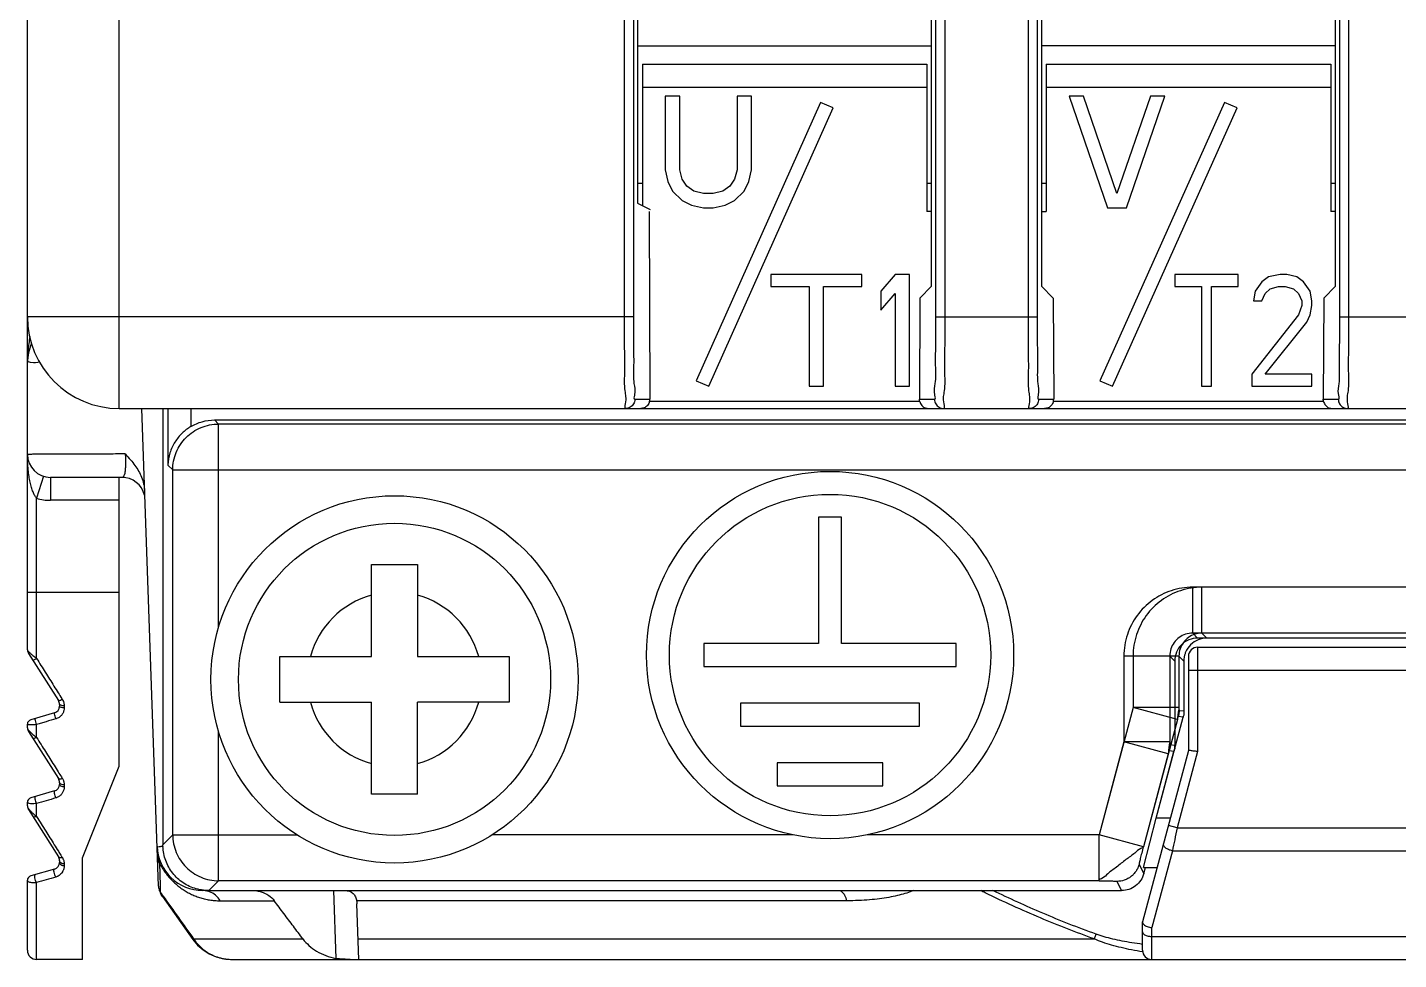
# Model space of a CAD drawing. Header units: millimetres. Extents: x 0 to 1371, y 0 to 812.
# Drawn here: x 206.69 to 236.57, y 616.83 to 637.13 of the extents above; entities that cross this region are included whole.
import ezdxf

# ---------------------------------------------------------------- set-up
doc = ezdxf.new("R2010")
doc.units = ezdxf.units.MM
for name, color, linetype in [('3308509100_FANGUARD_new_vie_BL1', 7, 'Continuous'), ('3346084000_PF4M_A_HSK_new_v_BL2', 7, 'Continuous'), ('3346110900_HSK_PF4M_A_1_new_BL3', 7, 'Continuous'), ('PF4M_A_TBLK_BASE_5P_new_vie_BL6', 7, 'Continuous'), ('SCREW_M4X8_new_view_1_BL5', 7, 'Continuous'), ('VFD_EL_FRAME_A_BODY_new_vie_BL0', 7, 'Continuous')]:
    doc.layers.add(name, color=color, linetype=linetype)

# ---------------------------------------------------------------- blocks, each defined once
blk = doc.blocks.new('VFD_EL_FRAME_A_BODY_NEW_VIE_BL0', base_point=(182.203, 233.585))
at = {"layer": 'VFD_EL_FRAME_A_BODY_new_vie_BL0', "color": 7, "linetype": 'Continuous'}
for p, q in [((146.203, 154.585), (146.203, 180.334)), ((148.203, 152.585), (148.203, 178.543)), ((159.207, 166.285), (159.207, 154.585)), ((159.407, 166.285), (159.407, 154.585)), ((159.499, 166.285), (159.499, 157.055)), ((165.907, 155.248), (165.907, 166.285)), ((166, 154.585), (166, 166.285)), ((166.2, 154.585), (166.2, 166.285)), ((168.007, 166.285), (168.007, 154.585)), ((168.207, 166.285), (168.207, 154.585)), ((168.299, 166.285), (168.299, 155.248)), ((174.707, 155.248), (174.707, 166.285)), ((174.8, 154.585), (174.8, 166.285)), ((175, 154.585), (175, 166.285)), ((159.603, 160.085), (165.803, 160.085)), ((159.603, 160.085), (159.603, 157.003)), ((165.803, 160.085), (165.803, 156.873)), ((168.403, 160.085), (174.603, 160.085)), ((168.403, 160.085), (168.403, 156.873)), ((174.603, 160.085), (174.603, 156.873)), ((159.603, 159.586), (165.803, 159.586)), ((168.403, 159.586), (174.603, 159.586)), ((160.416, 159.39), (160.103, 159.39)), ((160.103, 159.39), (160.103, 157.787)), ((160.416, 157.787), (160.416, 159.39)), ((161.978, 159.39), (161.666, 159.39)), ((161.666, 159.39), (161.666, 157.787)), ((161.978, 157.787), (161.978, 159.39)), ((169.216, 159.39), (168.903, 159.39)), ((168.903, 159.39), (169.737, 156.959)), ((169.945, 157.27), (169.216, 159.39)), ((170.674, 159.39), (169.945, 157.27)), ((170.153, 156.959), (170.987, 159.39)), ((170.987, 159.39), (170.674, 159.39)), ((163.486, 159.249), (160.774, 153.187)), ((161.049, 153.071), (163.761, 159.133)), ((163.761, 159.133), (163.486, 159.249)), ((172.286, 159.249), (169.574, 153.187)), ((169.849, 153.071), (172.561, 159.133)), ((172.561, 159.133), (172.286, 159.249)), ((160.103, 157.787), (160.156, 157.528)), ((160.468, 157.58), (160.416, 157.787)), ((161.666, 157.787), (161.614, 157.58)), ((161.926, 157.528), (161.978, 157.787)), ((160.156, 157.528), (160.26, 157.321)), ((160.572, 157.425), (160.468, 157.58)), ((161.614, 157.58), (161.51, 157.425)), ((161.822, 157.321), (161.926, 157.528)), ((160.26, 157.321), (160.468, 157.115)), ((160.728, 157.321), (160.572, 157.425)), ((160.937, 157.27), (160.728, 157.321)), ((161.145, 157.27), (160.937, 157.27)), ((161.353, 157.321), (161.145, 157.27)), ((161.51, 157.425), (161.353, 157.321)), ((161.614, 157.115), (161.822, 157.321)), ((159.499, 157.055), (159.771, 156.919)), ((159.748, 156.873), (159.766, 152.785)), ((160.468, 157.115), (160.676, 157.011)), ((160.676, 157.011), (160.937, 156.959)), ((160.937, 156.959), (161.145, 156.959)), ((161.145, 156.959), (161.406, 157.011)), ((161.406, 157.011), (161.614, 157.115)), ((165.907, 156.873), (165.803, 156.873)), ((168.299, 156.873), (168.403, 156.873)), ((169.737, 156.959), (170.153, 156.959)), ((174.707, 156.873), (174.603, 156.873)), ((164.383, 155.501), (162.403, 155.501)), ((162.403, 155.501), (162.403, 155.243)), ((164.383, 155.243), (164.383, 155.501)), ((165.112, 155.501), (164.799, 155.139)), ((165.424, 155.501), (165.112, 155.501)), ((165.424, 153.071), (165.424, 155.501)), ((172.589, 155.501), (171.203, 155.501)), ((171.203, 155.501), (171.203, 155.243)), ((172.589, 155.243), (172.589, 155.501)), ((173.245, 155.45), (173.099, 155.346)), ((173.5, 155.501), (173.245, 155.45)), ((173.646, 155.501), (173.5, 155.501)), ((173.865, 155.45), (173.646, 155.501)), ((174.011, 155.346), (173.865, 155.45)), ((162.403, 155.243), (163.237, 155.243)), ((163.237, 155.243), (163.237, 153.071)), ((163.549, 155.243), (164.383, 155.243)), ((163.549, 153.071), (163.549, 155.243)), ((164.799, 155.139), (164.799, 154.726)), ((164.799, 154.726), (165.112, 155.088)), ((165.112, 155.088), (165.112, 153.071)), ((165.651, 154.991), (165.907, 155.248)), ((168.299, 155.248), (168.556, 154.991)), ((171.203, 155.243), (171.787, 155.243)), ((171.787, 155.243), (171.787, 153.071)), ((172.006, 155.243), (172.589, 155.243)), ((172.006, 153.071), (172.006, 155.243)), ((172.953, 155.139), (172.917, 154.933)), ((173.099, 155.346), (172.953, 155.139)), ((173.099, 154.933), (173.172, 155.088)), ((173.172, 155.088), (173.282, 155.191)), ((173.282, 155.191), (173.464, 155.243)), ((173.464, 155.243), (173.61, 155.243)), ((173.61, 155.243), (173.792, 155.191)), ((173.792, 155.191), (173.901, 155.088)), ((173.901, 155.088), (173.974, 154.933)), ((174.157, 155.139), (174.011, 155.346)), ((174.193, 154.933), (174.157, 155.139)), ((174.451, 154.991), (174.707, 155.248)), ((165.651, 154.991), (165.641, 152.785)), ((168.556, 154.991), (168.566, 152.785)), ((172.917, 154.933), (173.099, 154.933)), ((173.974, 154.829), (173.901, 154.622)), ((173.974, 154.933), (173.974, 154.829)), ((174.157, 154.622), (174.193, 154.829)), ((174.193, 154.829), (174.193, 154.933)), ((174.451, 154.991), (174.441, 152.785)), ((159.407, 154.585), (146.203, 154.585)), ((166, 154.585), (168.207, 154.585)), ((173.901, 154.622), (172.881, 153.33)), ((174.084, 154.467), (174.157, 154.622)), ((174.8, 154.585), (177.007, 154.585)), ((173.172, 153.33), (174.084, 154.467)), ((172.881, 153.33), (172.881, 153.071)), ((174.193, 153.33), (173.172, 153.33)), ((174.193, 153.071), (174.193, 153.33)), ((160.774, 153.187), (161.049, 153.071)), ((163.237, 153.071), (163.549, 153.071)), ((165.112, 153.071), (165.424, 153.071)), ((169.574, 153.187), (169.849, 153.071)), ((171.787, 153.071), (172.006, 153.071)), ((172.881, 153.071), (174.193, 153.071)), ((159.438, 152.785), (159.766, 152.785)), ((165.647, 152.738), (159.76, 152.738)), ((165.641, 152.785), (165.969, 152.785)), ((168.238, 152.785), (168.566, 152.785)), ((174.447, 152.738), (168.56, 152.738)), ((174.441, 152.785), (174.769, 152.785)), ((148.203, 152.585), (205.15, 152.585))]:
    blk.add_line(p, q, dxfattribs=at)
blk.add_arc((148.203, 154.585), 2, 180, 270, dxfattribs=at)
for points, start_tangent, end_tangent in [([(159.207, 154.585), (159.208, 153.964), (159.213, 153.408), (159.22, 152.969), (159.229, 152.684), (159.238, 152.585)], (-0.000007, -1), (0.999991, -0.004241)), ([(159.407, 154.585), (159.408, 154.027), (159.413, 153.526), (159.42, 153.13), (159.429, 152.873), (159.438, 152.785)], (-0.000007, -1), (0.999973, -0.007413)), ([(165.969, 152.785), (165.978, 152.873), (165.987, 153.13), (165.994, 153.526), (165.998, 154.027), (166, 154.585)], (0.999973, 0.007406), (-0.000007, 1)), ([(166.169, 152.585), (166.178, 152.684), (166.187, 152.969), (166.194, 153.408), (166.198, 153.964), (166.2, 154.585)], (0.999991, 0.004237), (-0.000007, 1)), ([(168.007, 154.585), (168.008, 153.964), (168.013, 153.408), (168.02, 152.969), (168.029, 152.684), (168.038, 152.585)], (-0.000007, -1), (0.999991, -0.004241)), ([(168.207, 154.585), (168.208, 154.027), (168.213, 153.526), (168.22, 153.13), (168.229, 152.873), (168.238, 152.785)], (-0.000007, -1), (0.999973, -0.007413)), ([(174.769, 152.785), (174.778, 152.873), (174.787, 153.13), (174.794, 153.526), (174.798, 154.027), (174.8, 154.585)], (0.999973, 0.007406), (-0.000007, 1)), ([(174.969, 152.585), (174.978, 152.684), (174.987, 152.969), (174.994, 153.408), (174.998, 153.964), (175, 154.585)], (0.999991, 0.004237), (-0.000007, 1)), ([(159.438, 152.785), (159.412, 152.685), (159.338, 152.612), (159.238, 152.585)], (0, -1), (-1, 0)), ([(159.76, 152.738), (159.714, 152.65), (159.645, 152.601), (159.569, 152.585)], (-0.230781, -0.973006), (-1, 0)), ([(159.76, 152.738), (159.763, 152.754), (159.765, 152.769), (159.766, 152.785)], (0.230781, 0.973006), (-0.004213, 0.999991)), ([(165.647, 152.738), (165.644, 152.754), (165.642, 152.769), (165.641, 152.785)], (-0.230781, 0.973006), (0.004213, 0.999991)), ([(165.647, 152.738), (165.693, 152.65), (165.762, 152.601), (165.838, 152.585)], (0.230781, -0.973006), (1, 0)), ([(165.969, 152.785), (165.995, 152.685), (166.069, 152.612), (166.169, 152.585)], (0, -1), (1, 0)), ([(168.238, 152.785), (168.212, 152.685), (168.138, 152.612), (168.09, 152.592)], (0, -1), (-0.965786, -0.25934)), ([(168.56, 152.738), (168.514, 152.65), (168.445, 152.601), (168.369, 152.585)], (-0.230781, -0.973006), (-1, 0)), ([(168.56, 152.738), (168.563, 152.754), (168.565, 152.769), (168.566, 152.785)], (0.230781, 0.973006), (-0.004213, 0.999991)), ([(174.447, 152.738), (174.444, 152.754), (174.442, 152.769), (174.441, 152.785)], (-0.230781, 0.973006), (0.004213, 0.999991)), ([(174.447, 152.738), (174.493, 152.65), (174.562, 152.601), (174.638, 152.585)], (0.230781, -0.973006), (1, 0)), ([(174.769, 152.785), (174.795, 152.685), (174.869, 152.612), (174.969, 152.585)], (0, -1), (1, 0)), ([(168.09, 152.592), (168.038, 152.585)], (-0.965786, -0.25934), (-1, 0))]:
    blk.add_spline(points, degree=3, dxfattribs=dict(at, start_tangent=start_tangent, end_tangent=end_tangent))
blk = doc.blocks.new('3308509100_FANGUARD_NEW_VIE_BL1', base_point=(175.703, 147.584))
at = {"layer": '3308509100_FANGUARD_new_vie_BL1', "color": 7, "linetype": 'Continuous'}
for p, q in [((146.203, 147.329), (146.203, 154.585)), ((149.057, 142.177), (148.694, 152.585)), ((146.553, 151.108), (146.403, 150.631)), ((148.264, 151.085), (146.703, 151.085)), ((146.703, 151.085), (146.703, 150.585)), ((148.203, 144.797), (148.203, 151.085)), ((146.403, 147.139), (146.403, 150.631)), ((148.203, 150.585), (146.703, 150.585)), ((146.203, 148.585), (148.203, 148.585)), ((171.703, 147.385), (179.703, 147.385)), ((171.703, 147.385), (171.703, 145.111)), ((146.227, 147.248), (146.88, 146.222)), ((171.503, 147.185), (171.503, 145.137)), ((171.503, 146.885), (179.903, 146.885)), ((146.903, 146.141), (146.903, 146.098)), ((147.003, 146.11), (147.003, 146.067)), ((146.795, 145.954), (146.276, 145.806)), ((146.203, 145.629), (146.203, 145.71)), ((146.227, 145.548), (146.88, 144.522)), ((146.403, 145.417), (146.403, 145.702)), ((171.503, 145.137), (170.503, 141.405)), ((171.703, 145.111), (171.259, 143.451)), ((147.403, 142.797), (148.203, 144.797)), ((146.903, 144.441), (146.903, 144.398)), ((147.003, 144.389), (147.003, 144.345)), ((146.795, 144.254), (146.276, 144.106)), ((146.203, 143.929), (146.203, 144.01)), ((146.227, 143.848), (146.88, 142.822)), ((146.403, 143.696), (146.403, 143.981)), ((171.259, 143.451), (171.066, 143.503)), ((171.259, 143.451), (180.148, 143.451)), ((171.152, 142.951), (170.703, 141.279)), ((171.152, 142.951), (180.255, 142.951)), ((146.795, 142.554), (146.276, 142.406)), ((146.903, 142.741), (146.903, 142.698)), ((147.003, 142.667), (147.003, 142.624)), ((147.403, 140.585), (147.403, 142.797)), ((146.203, 140.785), (146.203, 142.31)), ((146.403, 140.585), (146.403, 142.259)), ((149.057, 142.177), (149.06, 142.151)), ((149.147, 141.955), (149.81, 141.019)), ((152.874, 142.085), (152.925, 140.607)), ((150.404, 141.862), (151.581, 141.862)), ((164.056, 141.862), (153.376, 141.862)), ((153.426, 140.586), (153.384, 141.792)), ((170.503, 140.785), (170.503, 141.405)), ((149.824, 141.03), (152.207, 141.03)), ((153.41, 141.03), (169.453, 141.03)), ((170.703, 140.585), (170.703, 141.279)), ((170.703, 141.085), (180.703, 141.085)), ((149.81, 141.019), (149.911, 140.898)), ((147.403, 140.585), (146.403, 140.585)), ((150.659, 140.585), (197.981, 140.585))]:
    blk.add_line(p, q, dxfattribs=at)
for points in [[(149.06, 142.151), (149.064, 142.126), (149.071, 142.104), (149.077, 142.085), (149.085, 142.068), (149.092, 142.052), (149.099, 142.037), (149.106, 142.024), (149.113, 142.011), (149.116, 142.006)], [(149.911, 140.898), (150.03, 140.793), (150.165, 140.707), (150.314, 140.643), (150.471, 140.602), (150.634, 140.585), (150.659, 140.585)]]:
    blk.add_lwpolyline(points, dxfattribs=at)
for centre, radius, start, end in [((147.203, 153.585), 1, 155.5073, 180), ((146.703, 151.585), 0.5, 180, 270), ((148.264, 150.585), 0.5, 13, 90.0001), ((146.703, 151.585), 1, 252.5424, 270), ((146.353, 147.329), 0.15, 180, 212.4712), ((171.703, 147.185), 0.2, 90, 180), ((146.753, 146.141), 0.15, 0, 32.4712), ((146.753, 146.098), 0.15, 285.9454, 360), ((146.303, 145.71), 0.1, 105.9474, 180.0006), ((146.353, 145.629), 0.15, 180, 212.4712), ((146.753, 144.398), 0.15, 285.9454, 360), ((146.753, 144.441), 0.15, 0, 32.4712), ((146.303, 144.01), 0.1, 105.9451, 180), ((146.353, 143.929), 0.15, 180, 212.4712), ((146.753, 142.741), 0.15, 0, 32.4712), ((150.026, 143.085), 1, 182, 269.9992), ((146.753, 142.698), 0.15, 285.9454, 360), ((146.303, 142.31), 0.1, 105.9456, 180), ((146.403, 140.785), 0.2, 180, 270), ((170.703, 140.785), 0.2, 180, 270)]:
    blk.add_arc(centre, radius, start, end, dxfattribs=at)
for points, start_tangent, end_tangent in [([(146.257, 154.15), (146.232, 154.001), (146.213, 153.828), (146.205, 153.68), (146.203, 153.585)], (-0.199587, -0.97988), (0.000005, -1)), ([(146.473, 153.593), (146.271, 153.589), (146.203, 153.585)], (-0.990335, -0.138699), (-0.01666, -0.999861)), ([(148.334, 151.594), (147.913, 151.593), (147.485, 151.592), (147.084, 151.592), (146.743, 151.59), (146.483, 151.589), (146.313, 151.588), (146.227, 151.586), (146.203, 151.585)], (-1, -0.000698), (0.000732, -1)), ([(146.403, 150.631), (146.363, 150.688), (146.325, 150.767), (146.291, 150.864), (146.262, 150.978), (146.238, 151.107), (146.22, 151.251), (146.208, 151.41), (146.203, 151.585)], (-0.672982, 0.739659), (-0.00004, 1)), ([(148.334, 151.594), (148.339, 151.481), (148.34, 151.375), (148.336, 151.279), (148.328, 151.198), (148.314, 151.136), (148.292, 151.098), (148.264, 151.085)], (0.061483, -0.998108), (-1, 0.000117)), ([(148.334, 151.594), (148.45, 151.466), (148.545, 151.344), (148.624, 151.221), (148.689, 151.088), (148.736, 150.944), (148.757, 150.792)], (0.693041, -0.720898), (0.034948, -0.999389)), ([(146.203, 147.329), (146.207, 147.313), (146.219, 147.296)], (0.001936, -0.999998), (0.712802, -0.701366)), ([(146.219, 147.296), (146.218, 147.279), (146.22, 147.263), (146.223, 147.255)], (-0.193539, -0.981093), (0.416541, -0.909117)), ([(146.219, 147.296), (146.249, 147.268), (146.267, 147.253)], (0.707525, -0.706689), (0.750017, -0.661418)), ([(146.223, 147.255), (146.227, 147.248)], (0.416541, -0.909117), (0.536643, -0.843809)), ([(146.267, 147.253), (146.285, 147.236), (146.304, 147.22)], (0.750017, -0.661418), (0.766047, -0.642784)), ([(146.304, 147.22), (146.323, 147.204), (146.363, 147.172), (146.383, 147.155)], (0.766047, -0.642784), (0.779252, -0.62671)), ([(146.403, 147.139), (146.363, 147.117), (146.333, 147.104), (146.319, 147.103)], (-0.851588, -0.524212), (-0.536884, 0.843656)), ([(146.383, 147.155), (146.403, 147.139)], (0.779252, -0.62671), (0.782763, -0.62232)), ([(146.403, 147.139), (146.498, 146.988)], (0.532073, -0.846698), (0.532073, -0.846698)), ([(146.498, 146.988), (146.593, 146.838), (146.78, 146.54), (146.872, 146.393)], (0.532073, -0.846698), (0.532073, -0.846698)), ([(146.872, 146.393), (146.951, 146.267)], (0.532073, -0.846698), (0.532073, -0.846698)), ([(146.885, 146.218), (146.88, 146.222)], (-0.97246, 0.233069), (-0.536876, 0.843661)), ([(146.964, 146.246), (146.926, 146.227), (146.895, 146.218), (146.885, 146.218)], (-0.864288, -0.502998), (-0.97246, 0.233069)), ([(146.907, 146.133), (146.903, 146.141)], (-0.660166, 0.75112), (0, 1)), ([(147.003, 146.11), (146.953, 146.115), (146.917, 146.126), (146.907, 146.133)], (-1, 0), (-0.660166, 0.75112)), ([(146.951, 146.267), (146.964, 146.246)], (0.532073, -0.846698), (0.532073, -0.846698)), ([(146.964, 146.246), (146.986, 146.204)], (0.532072, -0.846699), (0.365355, -0.930868)), ([(146.986, 146.204), (146.993, 146.181)], (0.365355, -0.930868), (0.276391, -0.961045)), ([(146.993, 146.181), (146.999, 146.158), (147.003, 146.11)], (0.276391, -0.961045), (-0.000045, -1)), ([(146.403, 145.702), (146.386, 145.763), (146.375, 145.814), (146.376, 145.834)], (-0.311798, 0.950148), (0.961345, 0.275345)), ([(146.822, 145.823), (146.612, 145.763), (146.508, 145.732)], (-0.960601, -0.277932), (-0.960601, -0.277932)), ([(146.822, 145.823), (146.805, 145.883), (146.794, 145.934), (146.795, 145.954)], (-0.308546, 0.95121), (0.961524, 0.274721)), ([(146.838, 145.829), (146.822, 145.823)], (-0.938964, -0.344016), (-0.960626, -0.277844)), ([(146.906, 145.866), (146.878, 145.847), (146.838, 145.829)], (-0.789501, -0.613749), (-0.938964, -0.344016)), ([(147.003, 146.067), (146.953, 146.071), (146.917, 146.082), (146.903, 146.098)], (-1, 0), (0, 1)), ([(146.953, 145.914), (146.931, 145.888), (146.906, 145.866)], (-0.596608, -0.802533), (-0.789501, -0.613749)), ([(147.003, 146.067), (146.996, 146.005), (146.972, 145.943), (146.953, 145.914)], (0.000039, -1), (-0.596608, -0.802533)), ([(146.207, 145.703), (146.203, 145.71)], (-0.776329, 0.630328), (-0.000192, 1)), ([(146.203, 145.629), (146.207, 145.609), (146.219, 145.587)], (0.001608, -0.999999), (0.62755, -0.778577)), ([(146.403, 145.702), (146.328, 145.694), (146.262, 145.692), (146.218, 145.698), (146.207, 145.703)], (-0.98961, -0.143777), (-0.776329, 0.630328)), ([(146.219, 145.587), (146.219, 145.573), (146.221, 145.56), (146.227, 145.548)], (-0.128397, -0.991723), (0.537026, -0.843565)), ([(146.219, 145.587), (146.249, 145.555)], (0.659867, -0.751382), (0.693774, -0.720193)), ([(146.249, 145.555), (146.285, 145.519), (146.305, 145.501)], (0.693774, -0.720193), (0.738548, -0.674201)), ([(146.508, 145.732), (146.403, 145.702)], (-0.960601, -0.277932), (-0.960601, -0.277932)), ([(146.305, 145.501), (146.324, 145.483), (146.364, 145.45), (146.384, 145.433)], (0.738548, -0.674201), (0.774911, -0.63207)), ([(146.403, 145.417), (146.366, 145.401), (146.336, 145.396), (146.319, 145.403)], (-0.881156, -0.472825), (-0.536882, 0.843657)), ([(146.384, 145.433), (146.403, 145.417)], (0.774911, -0.63207), (0.782119, -0.623129)), ([(146.403, 145.417), (146.5, 145.264)], (0.532073, -0.846698), (0.532073, -0.846698)), ([(146.5, 145.264), (146.596, 145.112), (146.783, 144.814), (146.874, 144.668)], (0.532073, -0.846698), (0.532073, -0.846699)), ([(171.703, 145.111), (171.604, 145.124), (171.53, 145.134), (171.503, 145.137)], (-0.991445, 0.130526), (-0.991445, 0.130526)), ([(146.874, 144.668), (146.942, 144.561)], (0.532073, -0.846699), (0.532073, -0.846698)), ([(146.887, 144.515), (146.88, 144.522)], (-0.858555, 0.512721), (-0.536877, 0.843661)), ([(146.964, 144.525), (146.928, 144.512), (146.898, 144.511), (146.887, 144.515)], (-0.904171, -0.427171), (-0.858555, 0.512721)), ([(146.907, 144.428), (146.903, 144.441)], (-0.462538, 0.886599), (0, 1)), ([(147.003, 144.345), (146.953, 144.352), (146.917, 144.372), (146.903, 144.398)], (-1, 0), (0, 1)), ([(147.003, 144.389), (146.953, 144.396), (146.917, 144.415), (146.907, 144.428)], (-1, 0), (-0.462538, 0.886599)), ([(146.942, 144.561), (146.964, 144.525)], (0.532073, -0.846698), (0.532073, -0.846698)), ([(146.964, 144.525), (146.981, 144.493), (146.99, 144.47)], (0.532066, -0.846703), (0.31501, -0.949088)), ([(147.003, 144.345), (146.995, 144.28), (146.969, 144.217)], (-0.000052, -1), (-0.49996, -0.866048)), ([(146.99, 144.47), (146.994, 144.459)], (0.31501, -0.949088), (0.274775, -0.961509)), ([(146.994, 144.459), (147.001, 144.424), (147.003, 144.389)], (0.274775, -0.961509), (-0.000007, -1)), ([(146.403, 143.981), (146.387, 144.028), (146.374, 144.079), (146.371, 144.118), (146.376, 144.134)], (-0.392667, 0.919681), (0.961484, 0.274861)), ([(146.822, 144.102), (146.612, 144.041), (146.403, 143.981)], (-0.960601, -0.277932), (-0.960601, -0.277932)), ([(146.822, 144.102), (146.805, 144.15), (146.794, 144.2), (146.79, 144.238), (146.795, 144.254)], (-0.384507, 0.923122), (0.961524, 0.274721)), ([(146.845, 144.11), (146.822, 144.102)], (-0.928433, -0.371501), (-0.960632, -0.277826)), ([(146.928, 144.164), (146.877, 144.125), (146.845, 144.11)], (-0.70987, -0.704333), (-0.928433, -0.371501)), ([(146.969, 144.217), (146.928, 144.164)], (-0.49996, -0.866048), (-0.70987, -0.704333)), ([(146.206, 144.001), (146.203, 144.01)], (-0.52546, 0.850818), (-0.001519, 0.999999)), ([(146.203, 143.929), (146.207, 143.905), (146.219, 143.879)], (0.001377, -0.999999), (0.555409, -0.831577)), ([(146.403, 143.981), (146.345, 143.975), (146.29, 143.974), (146.244, 143.98), (146.214, 143.993), (146.206, 144.001)], (-0.989635, -0.143604), (-0.52546, 0.850818)), ([(146.22, 143.879), (146.22, 143.868), (146.222, 143.858), (146.227, 143.848)], (-0.062074, -0.998072), (0.534318, -0.845284)), ([(146.219, 143.879), (146.233, 143.86)], (0.553812, -0.832642), (0.633622, -0.773643)), ([(146.233, 143.86), (146.25, 143.84), (146.289, 143.797), (146.309, 143.778)], (0.633622, -0.773643), (0.727451, -0.686159)), ([(146.309, 143.778), (146.328, 143.76), (146.366, 143.727), (146.385, 143.711)], (0.727451, -0.686159), (0.771696, -0.635991)), ([(146.403, 143.696), (146.368, 143.687), (146.338, 143.689), (146.319, 143.703)], (-0.928897, -0.370339), (-0.536888, 0.843654)), ([(146.385, 143.711), (146.403, 143.696)], (0.771696, -0.635991), (0.782474, -0.622683)), ([(146.403, 143.696), (146.503, 143.537)], (0.532073, -0.846699), (0.532073, -0.846698)), ([(146.503, 143.537), (146.601, 143.382), (146.788, 143.084), (146.877, 142.942)], (0.532073, -0.846698), (0.532073, -0.846699)), ([(171.259, 143.451), (171.203, 143.192), (171.152, 142.951)], (-0.20964, -0.977779), (-0.209652, -0.977776)), ([(146.877, 142.942), (146.932, 142.855)], (0.532073, -0.846699), (0.532073, -0.846698)), ([(146.889, 142.812), (146.88, 142.822)], (-0.757554, 0.652773), (-0.536871, 0.843664)), ([(146.932, 142.855), (146.964, 142.803)], (0.532073, -0.846698), (0.532074, -0.846698)), ([(149.027, 143.05), (149.029, 143.005), (149.033, 142.961), (149.038, 142.917), (149.041, 142.895)], (0.035023, -0.999386), (0.138348, -0.990384)), ([(149.027, 143.05), (149.077, 143.043), (149.159, 143.047)], (0.040807, -0.999167), (0.99691, -0.078553)), ([(149.041, 142.895), (149.044, 142.874), (149.05, 142.833), (149.058, 142.793), (149.065, 142.754)], (0.138348, -0.990384), (0.196471, -0.98051)), ([(171.152, 142.951), (171.071, 142.976), (171.005, 143.015), (170.965, 143.059), (170.958, 143.103)], (-0.980399, 0.197023), (0.258819, 0.965926)), ([(146.822, 142.38), (146.799, 142.427), (146.784, 142.484), (146.782, 142.532), (146.795, 142.554)], (-0.582736, 0.812661), (0.961524, 0.274721)), ([(146.964, 142.803), (146.929, 142.798), (146.9, 142.805), (146.889, 142.812)], (-0.956777, -0.290823), (-0.757554, 0.652773)), ([(146.907, 142.722), (146.903, 142.741)], (-0.343776, 0.939052), (0, 1)), ([(147.003, 142.624), (146.953, 142.634), (146.917, 142.661), (146.903, 142.698)], (-1, 0), (0, 1)), ([(147.003, 142.667), (146.953, 142.677), (146.917, 142.704), (146.907, 142.722)], (-1, 0), (-0.343776, 0.939052)), ([(146.964, 142.803), (146.985, 142.764)], (0.531995, -0.846748), (0.375788, -0.926706)), ([(147.003, 142.624), (147.001, 142.59), (146.994, 142.556), (146.982, 142.522), (146.974, 142.505)], (-0.00003, -1), (-0.462577, -0.886579)), ([(146.985, 142.764), (146.993, 142.741)], (0.375788, -0.926706), (0.289052, -0.957313)), ([(146.993, 142.741), (146.998, 142.718), (147.003, 142.667)], (0.289052, -0.957313), (-0.00005, -1)), ([(149.08, 142.681), (149.057, 142.712), (149.042, 142.748), (149.036, 142.785)], (-0.677463, 0.735557), (-0.034706, 0.999398)), ([(149.065, 142.754), (149.073, 142.716), (149.077, 142.698)], (0.196471, -0.98051), (0.195566, -0.98069)), ([(149.077, 142.698), (149.08, 142.681)], (0.195566, -0.98069), (0.191886, -0.981417)), ([(149.08, 142.681), (149.09, 142.369)], (0.031428, -0.999506), (0.031386, -0.999507)), ([(149.08, 142.681), (149.147, 142.563), (149.223, 142.453), (149.305, 142.355), (149.391, 142.267), (149.48, 142.19), (149.571, 142.122), (149.663, 142.064), (149.756, 142.014), (149.853, 141.97)], (0.455429, -0.890272), (0.92653, -0.376221)), ([(146.403, 142.259), (146.349, 142.254), (146.3, 142.255), (146.259, 142.262), (146.229, 142.274), (146.21, 142.29), (146.203, 142.31)], (-0.989723, -0.142996), (0.000228, 1)), ([(146.403, 142.259), (146.379, 142.305), (146.364, 142.363), (146.363, 142.412), (146.376, 142.434)], (-0.605714, 0.795682), (0.961496, 0.274818)), ([(146.822, 142.38), (146.612, 142.319), (146.403, 142.259)], (-0.960601, -0.277932), (-0.960601, -0.277932)), ([(146.848, 142.389), (146.822, 142.38)], (-0.924401, -0.381421), (-0.960579, -0.278006)), ([(146.942, 142.457), (146.911, 142.427), (146.871, 142.4), (146.848, 142.389)], (-0.653986, -0.756506), (-0.924401, -0.381421)), ([(146.974, 142.505), (146.965, 142.489), (146.942, 142.457)], (-0.462577, -0.886579), (-0.653986, -0.756506)), ([(149.09, 142.369), (149.094, 142.222)], (0.031386, -0.999507), (0.0313, -0.99951)), ([(149.057, 142.183), (149.061, 142.156), (149.062, 142.15)], (0.034917, -0.99939), (0.241685, -0.970355)), ([(149.062, 142.15), (149.069, 142.128), (149.082, 142.103), (149.085, 142.098)], (0.241685, -0.970355), (0.551253, -0.834338)), ([(149.085, 142.098), (149.099, 142.08)], (0.551253, -0.834338), (0.655304, -0.755365)), ([(149.094, 142.222), (149.096, 142.185)], (0.0313, -0.99951), (0.031297, -0.99951)), ([(149.096, 142.185), (149.096, 142.178)], (0.031297, -0.99951), (0.031297, -0.99951)), ([(149.096, 142.178), (149.099, 142.08)], (0.031297, -0.99951), (0.031326, -0.999509)), ([(149.101, 142.07), (149.099, 142.08)], (-0.278607, 0.960405), (-0.031108, 0.999516)), ([(149.119, 142.03), (149.105, 142.059), (149.101, 142.07)], (-0.491893, 0.870656), (-0.278607, 0.960405)), ([(149.115, 142.006), (149.138, 141.974), (149.15, 141.969)], (0.395326, -0.918541), (0.961277, -0.275586)), ([(149.121, 141.996), (149.116, 142.006)], (-0.49459, 0.869127), (-0.475875, 0.879513)), ([(149.16, 141.966), (149.139, 141.998), (149.119, 142.03)], (-0.56283, 0.826573), (-0.491893, 0.870656)), ([(149.147, 141.955), (149.121, 141.996)], (-0.577268, 0.816555), (-0.49459, 0.869127)), ([(149.16, 141.966), (149.15, 141.956), (149.149, 141.956)], (-0.784649, -0.619941), (-0.554001, -0.832516)), ([(149.149, 141.956), (149.149, 141.955)], (-0.554001, -0.832516), (-0.308329, -0.95128)), ([(149.15, 141.969), (149.16, 141.966)], (0.961277, -0.275586), (0.96744, -0.2531)), ([(149.16, 141.966), (149.493, 141.496), (149.824, 141.03)], (0.57787, -0.816128), (0.57904, -0.815299)), ([(149.853, 141.97), (149.953, 141.934), (150.058, 141.904), (150.119, 141.891)], (0.92653, -0.376221), (0.980704, -0.195497)), ([(150.1, 142.078), (150.026, 142.085)], (-0.983807, 0.179229), (-1, 0)), ([(150.172, 142.058), (150.1, 142.078)], (-0.936895, 0.349611), (-0.983807, 0.179229)), ([(150.404, 141.862), (150.303, 141.982), (150.172, 142.058)], (-0.517996, 0.855383), (-0.936895, 0.349611)), ([(151.205, 142.078), (151.297, 142.057), (151.461, 141.978), (151.581, 141.862)], (0.988713, -0.149819), (0.599786, -0.80016)), ([(153.122, 142.085), (153.221, 142.07), (153.3, 142.022), (153.329, 141.988)], (1, 0), (0.566322, -0.824184)), ([(153.329, 141.988), (153.351, 141.949), (153.376, 141.862)], (0.566322, -0.824184), (0.165634, -0.986187)), ([(163.882, 142.085), (163.949, 142.058), (164.01, 141.982), (164.056, 141.862)], (1, 0), (0.268553, -0.963265)), ([(165.503, 142.085), (165.474, 142.072), (165.326, 142.019), (165.161, 141.974), (164.977, 141.936), (164.774, 141.905), (164.554, 141.882), (164.316, 141.868), (164.056, 141.862)], (-0.916563, -0.399891), (-1, 0.000015)), ([(169.453, 141.03), (168.282, 141.488), (167.074, 142.036), (166.977, 142.084)], (-0.94094, 0.338573), (-0.898217, 0.439552)), ([(169.491, 141.134), (168.327, 141.593), (167.243, 142.084)], (-0.940314, 0.340309), (-0.901126, 0.433557)), ([(150.119, 141.891), (150.168, 141.882), (150.283, 141.867), (150.404, 141.862)], (0.980704, -0.195497), (1, -0.000022)), ([(152.207, 141.03), (151.999, 141.306), (151.791, 141.583), (151.581, 141.862)], (-0.601961, 0.798526), (-0.599786, 0.80016)), ([(153.376, 141.862), (153.381, 141.826), (153.384, 141.792)], (0.165634, -0.986187), (0.034899, -0.999391)), ([(170.503, 141.399), (170.53, 141.346), (170.604, 141.302), (170.703, 141.279)], (0, -1), (0.995119, -0.09868)), ([(149.824, 141.03), (149.813, 141.019), (149.812, 141.018)], (-0.784731, -0.619836), (-0.328268, -0.944585)), ([(149.824, 141.03), (149.895, 140.936)], (0.557432, -0.830223), (0.650878, -0.759183)), ([(152.207, 141.03), (152.338, 140.888), (152.504, 140.765), (152.703, 140.668), (152.925, 140.607)], (0.601961, -0.798526), (0.983717, -0.179725)), ([(169.453, 141.03), (169.465, 141.062), (169.478, 141.098), (169.491, 141.134)], (0.348381, 0.937353), (0.340671, 0.940183)), ([(170.507, 140.75), (170.263, 140.793), (170.038, 140.841), (169.828, 140.896), (169.633, 140.959), (169.453, 141.03)], (-0.987496, 0.157643), (-0.914429, 0.404746)), ([(170.503, 140.913), (170.272, 140.947), (170.055, 140.985), (169.853, 141.029), (169.665, 141.078), (169.491, 141.134)], (-0.991385, 0.13098), (-0.940457, 0.339913)), ([(170.503, 141.185), (170.53, 141.135), (170.603, 141.098), (170.703, 141.085)], (0, -1), (1, 0)), ([(149.895, 140.936), (149.979, 140.85)], (0.650878, -0.759183), (0.736712, -0.676207)), ([(149.979, 140.85), (150.179, 140.707), (150.388, 140.622)], (0.736712, -0.676207), (0.96296, -0.269645)), ([(150.388, 140.622), (150.412, 140.616), (150.431, 140.611)], (0.96296, -0.269645), (0.974, -0.226547)), ([(150.431, 140.611), (150.504, 140.597)], (0.974, -0.226547), (0.988041, -0.154194)), ([(150.504, 140.597), (150.602, 140.587)], (0.988041, -0.154194), (0.998412, -0.056337)), ([(150.602, 140.587), (150.659, 140.585)], (0.998412, -0.056337), (1, -0.000058)), ([(153.236, 140.585), (153.088, 140.589), (152.925, 140.607)], (-1, 0), (-0.983717, 0.179725)), ([(153.426, 140.586), (153.413, 140.585)], (0.034899, -0.999391), (-1, 0))]:
    blk.add_spline(points, degree=3, dxfattribs=dict(at, start_tangent=start_tangent, end_tangent=end_tangent))
blk = doc.blocks.new('3346084000_PF4M_A_HSK_NEW_V_BL2', base_point=(182.203, 228.335))
at = {"layer": '3346084000_PF4M_A_HSK_new_v_BL2', "color": 7, "linetype": 'Continuous'}
for p, q in [((149.155, 152.585), (149.155, 143.084)), ((149.264, 152.585), (149.264, 151.353)), ((149.763, 152.585), (149.763, 152.191)), ((150.28, 152.335), (201.626, 152.335)), ((150.369, 152.247), (150.28, 152.335)), ((201.538, 152.247), (150.369, 152.247)), ((150.369, 147.821), (150.369, 152.247)), ((149.369, 151.247), (149.264, 151.353)), ((149.369, 151.247), (202.537, 151.247)), ((149.369, 143.299), (149.369, 151.247)), ((163.943, 150.215), (163.443, 150.215)), ((163.443, 150.215), (163.443, 147.465)), ((163.943, 147.465), (163.943, 150.215)), ((179.611, 148.692), (171.796, 148.692)), ((171.796, 147.692), (171.796, 148.692)), ((179.611, 147.692), (171.796, 147.692)), ((171.903, 147.585), (171.796, 147.692)), ((163.443, 147.465), (160.943, 147.465)), ((160.943, 147.465), (160.943, 146.965)), ((166.443, 147.465), (163.943, 147.465)), ((166.443, 146.965), (166.443, 147.465)), ((179.504, 147.585), (171.903, 147.585)), ((171.296, 147.192), (170.297, 147.192)), ((170.297, 147.192), (170.297, 146.069)), ((171.403, 147.085), (171.296, 147.192)), ((171.296, 147.192), (171.296, 146.069)), ((171.403, 147.085), (171.403, 145.989)), ((160.943, 146.965), (166.443, 146.965)), ((165.643, 146.165), (161.743, 146.165)), ((161.743, 146.165), (161.743, 145.665)), ((165.643, 145.665), (165.643, 146.165)), ((170.297, 146.069), (169.554, 143.299)), ((171.262, 145.81), (170.297, 146.069)), ((171.296, 146.069), (170.297, 146.069)), ((171.262, 145.81), (170.52, 143.04)), ((170.799, 143.665), (171.386, 145.859)), ((171.386, 145.859), (171.281, 145.873)), ((171.403, 145.989), (171.298, 146.003)), ((150.369, 142.299), (150.369, 145.549)), ((161.743, 145.665), (165.643, 145.665)), ((164.843, 144.865), (162.543, 144.865)), ((162.543, 144.865), (162.543, 144.365)), ((164.843, 144.365), (164.843, 144.865)), ((162.543, 144.365), (164.843, 144.365)), ((170.526, 142.585), (170.799, 143.665)), ((171.109, 143.665), (170.799, 143.665)), ((149.155, 143.084), (149.369, 143.299)), ((149.369, 143.299), (152.077, 143.299)), ((162.88, 143.299), (156.33, 143.299)), ((169.554, 143.299), (164.507, 143.299)), ((170.52, 143.04), (169.554, 143.299)), ((169.554, 142.299), (169.554, 143.299)), ((170.427, 142.656), (170.529, 142.456)), ((170.526, 142.585), (170.82, 142.585)), ((170.529, 142.456), (170.564, 142.585)), ((150.154, 142.085), (150.369, 142.299)), ((169.554, 142.299), (150.369, 142.299)), ((169.945, 142.286), (170.047, 142.085)), ((150.154, 142.085), (170.047, 142.085))]:
    blk.add_line(p, q, dxfattribs=at)
for radius in [4, 3.5]:
    blk.add_circle((163.693, 147.215), radius, dxfattribs=at)
for points, start_tangent, end_tangent in [([(149.763, 152.191), (149.575, 152.047), (149.418, 151.854), (149.309, 151.62), (149.264, 151.353)], (-0.856175, -0.516686), (-0.025278, -0.99968)), ([(149.369, 151.247), (149.446, 151.629), (149.662, 151.954), (149.986, 152.17), (150.369, 152.247)], (0.001218, 0.999999), (0.999999, 0.001218)), ([(149.763, 152.191), (150.012, 152.298), (150.28, 152.335)], (0.856175, 0.516686), (1, 0)), ([(171.796, 148.692), (171.329, 148.617), (170.913, 148.405), (170.585, 148.076), (170.371, 147.66), (170.297, 147.192)], (-1, 0.000073), (0.000042, -1)), ([(171.796, 147.692), (171.64, 147.668), (171.502, 147.597), (171.392, 147.487), (171.321, 147.349), (171.296, 147.192)], (-0.999999, 0.001433), (0.001415, -0.999999)), ([(171.903, 147.585), (171.714, 147.548), (171.551, 147.439), (171.441, 147.276)], (-1, 0), (-0.380884, -0.924623)), ([(171.413, 147.184), (171.403, 147.085)], (-0.197535, -0.980296), (0, -1)), ([(171.419, 147.21), (171.413, 147.184)], (-0.249822, -0.968292), (-0.197535, -0.980296)), ([(171.441, 147.276), (171.419, 147.21)], (-0.380884, -0.924623), (-0.249822, -0.968292)), ([(171.296, 146.069), (171.291, 146.039), (171.281, 145.98), (171.27, 145.899), (171.265, 145.839), (171.262, 145.81)], (-0.059183, -0.998247), (-0.197894, -0.980223)), ([(171.262, 145.81), (171.269, 145.834), (171.275, 145.854), (171.277, 145.862), (171.279, 145.868), (171.28, 145.872), (171.281, 145.873)], (0.26055, 0.96546), (0.991445, -0.130526)), ([(171.298, 146.003), (171.297, 145.97), (171.294, 145.937), (171.288, 145.905), (171.281, 145.873)], (-0.00009, -1), (-0.258732, -0.965949)), ([(171.296, 146.069), (171.296, 146.044), (171.297, 146.023), (171.297, 146.015), (171.297, 146.008), (171.298, 146.004), (171.298, 146.003)], (0.002127, -0.999998), (0.991445, -0.130526)), ([(171.403, 145.923), (171.394, 145.891), (171.386, 145.859)], (-0.130526, -0.991445), (-0.258819, -0.965926)), ([(171.403, 145.989), (171.402, 145.956), (171.403, 145.923)], (0, -1), (-0.130526, -0.991445)), ([(149.369, 143.299), (149.446, 142.917), (149.662, 142.593), (149.986, 142.376), (150.369, 142.299)], (0.001218, -0.999999), (0.999999, -0.001218)), ([(150.154, 142.085), (149.845, 142.134), (149.566, 142.276), (149.346, 142.497), (149.204, 142.775), (149.155, 143.084)], (-1, 0), (0, 1)), ([(170.52, 143.04), (170.467, 143.002), (170.332, 142.902), (170.141, 142.759), (169.934, 142.595), (169.743, 142.449), (169.606, 142.343), (169.554, 142.299)], (-0.351674, -0.936122), (0.944626, -0.328149)), ([(170.52, 143.04), (170.484, 142.903), (170.468, 142.839), (170.454, 142.781), (170.442, 142.732), (170.434, 142.693), (170.43, 142.678), (170.428, 142.667), (170.427, 142.66), (170.427, 142.656)], (-0.257509, -0.966276), (0.453173, -0.891423)), ([(170.427, 142.656), (170.4, 142.579), (170.36, 142.508), (170.309, 142.444), (170.249, 142.389), (170.18, 142.345), (170.105, 142.312), (169.945, 142.286)], (-0.259555, -0.965728), (-1, -0.000619)), ([(169.554, 142.299), (169.696, 142.298), (169.761, 142.297), (169.82, 142.295), (169.87, 142.293), (169.909, 142.291), (169.924, 142.29), (169.935, 142.288), (169.942, 142.287), (169.945, 142.286)], (1, -0.000906), (0.453173, -0.891423)), ([(170.463, 142.308), (170.352, 142.189), (170.207, 142.111), (170.047, 142.085)], (-0.553293, -0.832987), (-1, 0)), ([(170.529, 142.456), (170.463, 142.308)], (-0.258819, -0.965926), (-0.553293, -0.832987))]:
    blk.add_spline(points, degree=3, dxfattribs=dict(at, start_tangent=start_tangent, end_tangent=end_tangent))
blk = doc.blocks.new('3346110900_HSK_PF4M_A_1_NEW_BL3', base_point=(182.203, 228.335))
at = {"layer": '3346110900_HSK_PF4M_A_1_new_BL3', "color": 7, "linetype": 'Continuous'}
for p, q in [((149.155, 152.585), (149.155, 143.084)), ((149.264, 152.585), (149.264, 151.353)), ((149.763, 152.585), (149.763, 152.191)), ((150.28, 152.335), (201.626, 152.335)), ((150.369, 152.247), (150.28, 152.335)), ((201.538, 152.247), (150.369, 152.247)), ((150.369, 147.821), (150.369, 152.247)), ((149.369, 151.247), (149.264, 151.353)), ((149.369, 151.247), (202.537, 151.247)), ((149.369, 143.299), (149.369, 151.247)), ((163.943, 150.215), (163.443, 150.215)), ((163.443, 150.215), (163.443, 147.465)), ((163.943, 147.465), (163.943, 150.215)), ((179.811, 148.692), (171.596, 148.692)), ((171.596, 147.692), (171.596, 148.692)), ((179.811, 147.692), (171.596, 147.692)), ((171.703, 147.585), (171.596, 147.692)), ((163.443, 147.465), (160.943, 147.465)), ((160.943, 147.465), (160.943, 146.965)), ((166.443, 147.465), (163.943, 147.465)), ((166.443, 146.965), (166.443, 147.465)), ((179.704, 147.585), (171.703, 147.585)), ((171.096, 147.192), (170.097, 147.192)), ((170.097, 147.192), (170.097, 145.322)), ((171.203, 147.085), (171.096, 147.192)), ((171.096, 147.192), (171.096, 145.322)), ((171.203, 147.085), (171.203, 145.242)), ((160.943, 146.965), (166.443, 146.965)), ((165.643, 146.165), (161.743, 146.165)), ((161.743, 146.165), (161.743, 145.665)), ((165.643, 145.665), (165.643, 146.165)), ((150.369, 142.299), (150.369, 145.549)), ((161.743, 145.665), (165.643, 145.665)), ((170.097, 145.322), (169.554, 143.299)), ((171.096, 145.322), (170.097, 145.322)), ((171.062, 145.064), (170.097, 145.322)), ((171.203, 145.242), (171.098, 145.256)), ((171.062, 145.064), (170.52, 143.04)), ((170.799, 143.665), (171.186, 145.113)), ((171.186, 145.113), (171.081, 145.127)), ((164.843, 144.865), (162.543, 144.865)), ((162.543, 144.865), (162.543, 144.365)), ((164.843, 144.365), (164.843, 144.865)), ((162.543, 144.365), (164.843, 144.365)), ((170.526, 142.585), (170.799, 143.665)), ((171.109, 143.665), (170.799, 143.665)), ((149.155, 143.084), (149.369, 143.299)), ((149.369, 143.299), (152.077, 143.299)), ((162.88, 143.299), (156.33, 143.299)), ((169.554, 143.299), (164.507, 143.299)), ((170.52, 143.04), (169.554, 143.299)), ((169.554, 142.299), (169.554, 143.299)), ((170.427, 142.656), (170.529, 142.456)), ((170.526, 142.585), (170.82, 142.585)), ((170.529, 142.456), (170.564, 142.585)), ((150.154, 142.085), (150.369, 142.299)), ((169.554, 142.299), (150.369, 142.299)), ((169.945, 142.286), (170.047, 142.085)), ((150.154, 142.085), (170.047, 142.085))]:
    blk.add_line(p, q, dxfattribs=at)
for points, start_tangent, end_tangent in [([(149.763, 152.191), (149.575, 152.047), (149.418, 151.854), (149.309, 151.62), (149.264, 151.353)], (-0.856175, -0.516686), (-0.025278, -0.99968)), ([(149.369, 151.247), (149.446, 151.629), (149.662, 151.954), (149.986, 152.17), (150.369, 152.247)], (0.001218, 0.999999), (0.999999, 0.001218)), ([(149.763, 152.191), (150.012, 152.298), (150.28, 152.335)], (0.856175, 0.516686), (1, 0)), ([(171.596, 148.692), (171.129, 148.617), (170.713, 148.405), (170.385, 148.076), (170.171, 147.66), (170.097, 147.192)], (-1, 0.000073), (0.000042, -1)), ([(171.596, 147.692), (171.44, 147.668), (171.302, 147.597), (171.192, 147.487), (171.121, 147.349), (171.096, 147.192)], (-0.999999, 0.001433), (0.001415, -0.999999)), ([(171.703, 147.585), (171.514, 147.548), (171.351, 147.439), (171.241, 147.276), (171.203, 147.085)], (-1, 0), (0, -1)), ([(171.096, 145.322), (171.091, 145.292), (171.081, 145.233), (171.07, 145.153), (171.065, 145.092), (171.062, 145.064)], (-0.059183, -0.998247), (-0.197894, -0.980223)), ([(171.098, 145.256), (171.097, 145.224), (171.094, 145.191), (171.088, 145.159), (171.081, 145.127)], (-0.00009, -1), (-0.258732, -0.965949)), ([(171.096, 145.322), (171.096, 145.298), (171.097, 145.277), (171.097, 145.268), (171.097, 145.262), (171.098, 145.258), (171.098, 145.256)], (0.002127, -0.999998), (0.991445, -0.130526)), ([(171.203, 145.242), (171.202, 145.21), (171.203, 145.177)], (0, -1), (-0.130526, -0.991445)), ([(171.062, 145.064), (171.069, 145.087), (171.075, 145.108), (171.077, 145.116), (171.079, 145.122), (171.08, 145.126), (171.081, 145.127)], (0.26055, 0.96546), (0.991445, -0.130526)), ([(171.203, 145.177), (171.194, 145.145), (171.186, 145.113)], (-0.130526, -0.991445), (-0.258819, -0.965926)), ([(149.369, 143.299), (149.446, 142.917), (149.662, 142.593), (149.986, 142.376), (150.369, 142.299)], (0.001218, -0.999999), (0.999999, -0.001218)), ([(150.154, 142.085), (149.845, 142.134), (149.566, 142.276), (149.346, 142.497), (149.204, 142.775), (149.155, 143.084)], (-1, 0), (0, 1)), ([(170.52, 143.04), (170.467, 143.002), (170.332, 142.902), (170.141, 142.759), (169.934, 142.595), (169.743, 142.449), (169.606, 142.343), (169.554, 142.299)], (-0.351674, -0.936122), (0.944626, -0.328149)), ([(170.52, 143.04), (170.484, 142.903), (170.468, 142.839), (170.454, 142.781), (170.442, 142.732), (170.434, 142.693), (170.43, 142.678), (170.428, 142.667), (170.427, 142.66), (170.427, 142.656)], (-0.257509, -0.966276), (0.453173, -0.891423)), ([(170.427, 142.656), (170.4, 142.579), (170.36, 142.508), (170.309, 142.444), (170.249, 142.389), (170.18, 142.345), (170.105, 142.312), (169.945, 142.286)], (-0.259555, -0.965728), (-1, -0.000619)), ([(169.554, 142.299), (169.696, 142.298), (169.761, 142.297), (169.82, 142.295), (169.87, 142.293), (169.909, 142.291), (169.924, 142.29), (169.935, 142.288), (169.942, 142.287), (169.945, 142.286)], (1, -0.000906), (0.453173, -0.891423)), ([(170.463, 142.308), (170.352, 142.189), (170.207, 142.111), (170.047, 142.085)], (-0.553293, -0.832987), (-1, 0)), ([(170.529, 142.456), (170.463, 142.308)], (-0.258819, -0.965926), (-0.553293, -0.832987))]:
    blk.add_spline(points, degree=3, dxfattribs=dict(at, start_tangent=start_tangent, end_tangent=end_tangent))
blk = doc.blocks.new('SCREW_M4X8_NEW_VIEW_1_BL5', base_point=(154.203, 146.685))
at = {"layer": 'SCREW_M4X8_new_view_1_BL5', "color": 7, "linetype": 'Continuous'}
for p, q in [((153.703, 149.185), (154.703, 149.185)), ((153.703, 147.185), (153.703, 149.185)), ((154.703, 149.185), (154.703, 147.185)), ((151.703, 147.185), (153.703, 147.185)), ((151.703, 146.185), (151.703, 147.185)), ((154.703, 147.185), (156.703, 147.185)), ((156.703, 147.185), (156.703, 146.185)), ((151.703, 146.185), (153.703, 146.185)), ((153.703, 144.185), (153.703, 146.185)), ((156.703, 146.185), (154.703, 146.185)), ((154.703, 144.185), (154.703, 146.185)), ((154.703, 144.185), (153.703, 144.185))]:
    blk.add_line(p, q, dxfattribs=at)
for radius in [4, 3.4]:
    blk.add_circle((154.203, 146.685), radius, dxfattribs=at)
for start, end in [(105.2575, 164.7425), (15.2575, 74.7425), (195.2575, 254.7425), (285.2575, 344.7425)]:
    blk.add_arc((154.203, 146.685), 1.9, start, end, dxfattribs=at)
blk = doc.blocks.new('PF4M_A_TBLK_BASE_5P_NEW_VIE_BL6', base_point=(180.303, 159.785))
at = {"layer": 'PF4M_A_TBLK_BASE_5P_new_vie_BL6', "color": 7, "linetype": 'Continuous'}
for p, q in [((159.499, 160.485), (165.907, 160.485)), ((174.707, 160.485), (168.299, 160.485)), ((159.603, 157.485), (159.499, 157.485)), ((165.907, 157.485), (165.803, 157.485)), ((168.403, 157.485), (168.299, 157.485)), ((174.707, 157.485), (174.603, 157.485))]:
    blk.add_line(p, q, dxfattribs=at)

msp = doc.modelspace()

# ---------------------------------------------------------------- block references
at = {"layer": '3308509100_FANGUARD_new_vie_BL1', "color": 18, "true_color": 0x000000}
msp.add_blockref('3308509100_FANGUARD_NEW_VIE_BL1', (236.19354, 623.82801), dxfattribs=at)
at = {"layer": '3346084000_PF4M_A_HSK_new_v_BL2', "color": 18, "true_color": 0x000000}
msp.add_blockref('3346084000_PF4M_A_HSK_NEW_V_BL2', (242.69354, 704.57861), dxfattribs=at)
at = {"layer": '3346110900_HSK_PF4M_A_1_new_BL3', "color": 18, "true_color": 0x000000}
msp.add_blockref('3346110900_HSK_PF4M_A_1_NEW_BL3', (242.69354, 704.57861), dxfattribs=at)
at = {"layer": 'PF4M_A_TBLK_BASE_5P_new_vie_BL6', "color": 18, "true_color": 0x000000}
msp.add_blockref('PF4M_A_TBLK_BASE_5P_NEW_VIE_BL6', (240.79354, 636.02861), dxfattribs=at)
at = {"layer": 'SCREW_M4X8_new_view_1_BL5', "color": 18, "true_color": 0x000000}
msp.add_blockref('SCREW_M4X8_NEW_VIEW_1_BL5', (214.69354, 622.92861), dxfattribs=at)
at = {"layer": 'VFD_EL_FRAME_A_BODY_new_vie_BL0', "color": 18, "true_color": 0x000000}
msp.add_blockref('VFD_EL_FRAME_A_BODY_NEW_VIE_BL0', (242.69354, 709.82861), dxfattribs=at)

doc.saveas('drawing.dxf')
